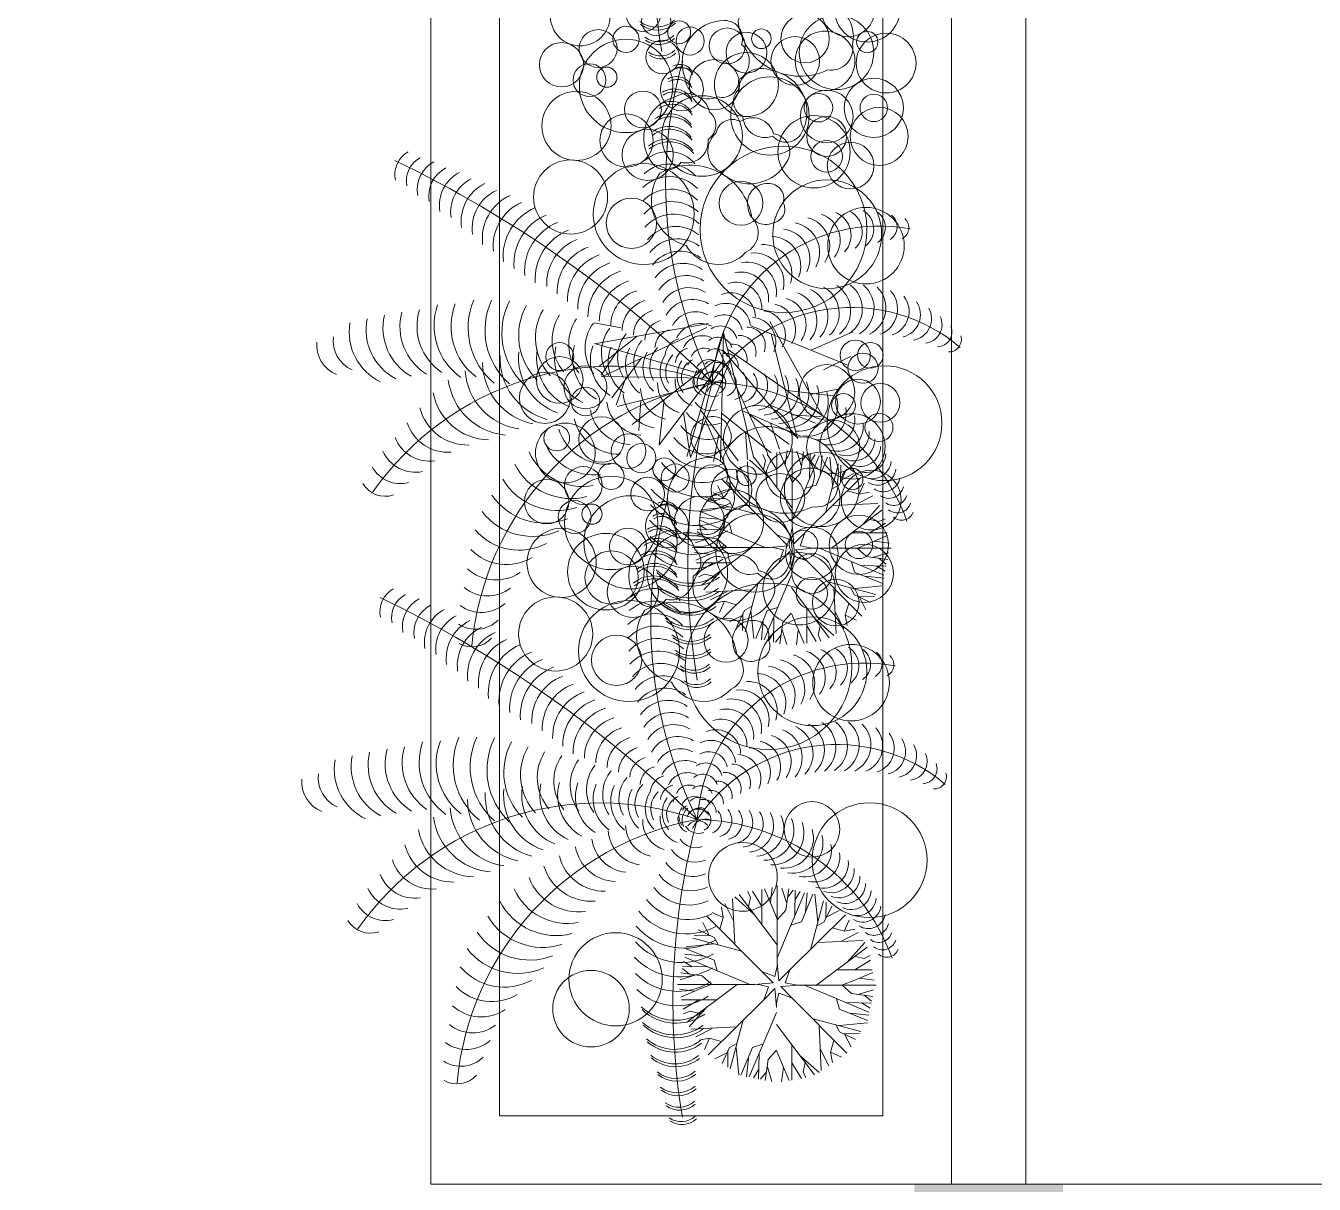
# Model space of a CAD drawing. Header units: millimetres. Extents: x 19901 to 42199, y 14545 to 21214.
# Drawn here: x 27346.5 to 27433.1, y 16967.6 to 17045.5 of the extents above; entities that cross this region are included whole.
import ezdxf

# ---------------------------------------------------------------- set-up
doc = ezdxf.new("R2010")
doc.units = ezdxf.units.MM
for name, color, linetype, lineweight in [('A-FURN', 9, 'Continuous', 13), ('VEGETAZIONE', 94, 'Continuous', 5), ('vetro', 140, 'Continuous', 15), ('Wall', 7, 'Continuous', 20)]:
    doc.layers.add(name, color=color, linetype=linetype, lineweight=lineweight)

msp = doc.modelspace()

# ---------------------------------------------------------------- hatches: boundary and pattern name
at = {"layer": 'Wall', "true_color": 0x636466}
h = msp.add_hatch(color=251, dxfattribs=at)
h.dxf.hatch_style = 1
h.paths.add_polyline_path([(27408.731, 17475.331), (27406.231, 17475.331), (27406.231, 17390.331), (27408.731, 17390.331)])
h.paths.add_polyline_path([(27416.231, 17475.331), (27413.731, 17475.331), (27413.731, 17390.331), (27416.231, 17390.331)])
h.paths.add_polyline_path([(27416.231, 17489.666), (27406.231, 17485.479), (27406.231, 17475.331), (27416.231, 17475.331)])
h.paths.add_polyline_path([(27416.231, 17310.331), (27406.231, 17310.331), (27406.231, 17305.331), (27408.731, 17305.331), (27416.231, 17305.331)])
h.paths.add_polyline_path([(27416.231, 16967.564), (27411.231, 16967.564), (27411.231, 16962.564), (27416.231, 16962.564)])
h.paths.add_polyline_path([(27411.231, 16967.564), (27406.231, 16967.564), (27406.231, 16962.564), (27411.231, 16962.564)])
h.paths.add_polyline_path([(28131.231, 17622.564), (28101.231, 17622.564), (28101.231, 17499.326), (28111.231, 17499.326), (28111.231, 17584.326), (28121.231, 17584.326), (28121.231, 17499.326), (28131.231, 17499.326)])
h.paths.add_polyline_path([(27346.481, 17395.331), (27346.481, 17390.331), (27406.231, 17390.331), (27406.231, 17485.479), (27403.163, 17484.194), (27402.481, 17395.331)])

# ---------------------------------------------------------------- linework, layer by layer
at = {"layer": 'A-FURN'}
for p, q in [((27373.731, 16967.564), (27373.731, 17305.331)), ((27408.731, 16967.564), (27408.731, 17305.331)), ((27378.334, 16972.17), (27378.334, 17300.728)), ((27404.128, 16972.17), (27404.128, 17300.728)), ((27404.128, 16972.17), (27378.334, 16972.17)), ((27408.731, 16967.564), (27373.731, 16967.564)), ((27781.231, 16967.564), (27411.231, 16967.564))]:
    msp.add_line(p, q, dxfattribs=at)
at = {"layer": 'VEGETAZIONE'}
for p, q in [((27386.521, 17025.174), (27384.714, 17025.524)), ((27392.397, 17025.479), (27384.724, 17024.093)), ((27395.254, 17025.324), (27401.814, 17022.657)), ((27396.531, 17025.607), (27400.056, 17019.267)), ((27387.598, 17024.612), (27385.002, 17022.559)), ((27392.274, 17025.2), (27385.221, 17021.875)), ((27393.395, 17024.872), (27390.946, 17016.518)), ((27393.395, 17024.872), (27393.192, 17016.169)), ((27393.395, 17024.872), (27395.451, 17016.413)), ((27396.615, 17024.771), (27398.379, 17017.734)), ((27399.305, 17023.677), (27402.1, 17024.908)), ((27391.697, 17022.134), (27384.721, 17024.124)), ((27386.299, 17023.674), (27385.174, 17022.006)), ((27393.066, 17023.751), (27396.391, 17016.698)), ((27393.368, 17023.705), (27398.405, 17017.752)), ((27393.671, 17023.737), (27400.077, 17019.292)), ((27387.863, 17023.12), (27385.886, 17020.466)), ((27392.857, 17023.036), (27387.267, 17018.688)), ((27393.35, 17022.959), (27389.076, 17017.313)), ((27393.847, 17023.013), (27391.18, 17016.453)), ((27400.139, 17022.361), (27401.947, 17023.244)), ((27392.464, 17021.788), (27385.21, 17021.905)), ((27386.85, 17021.879), (27386.196, 17019.976)), ((27393.294, 17021.652), (27386.257, 17019.888)), ((27397.677, 17020.957), (27400.964, 17020.572)), ((27399.259, 17020.701), (27401.234, 17021.086)), ((27387.848, 17020.287), (27387.709, 17018.28)), ((27389.405, 17020.351), (27389.073, 17017.314)), ((27390.711, 17019.472), (27391.177, 17016.453)), ((27391.868, 17019.661), (27394.398, 17016.224)), ((27393.268, 17019.443), (27396.602, 17016.779)), ((27394.678, 17019.595), (27398.588, 17017.884)), ((27395.146, 17019.34), (27397.801, 17017.363)), ((27396.518, 17019.982), (27399.594, 17018.759)), ((27397.98, 17019.325), (27399.987, 17019.186)), ((27392.2, 17018.961), (27393.431, 17016.166)), ((27396.57, 17018.767), (27397.17, 17017.027)), ((27393.092, 17017.998), (27392.742, 17016.191)), ((27394.882, 17018.154), (27395.011, 17016.318)), ((27396.219, 17016.244), (27396.04, 17016.658)), ((27396.985, 17015.637), (27396.35, 17016.687)), ((27396.985, 17014.425), (27396.985, 17016.797)), ((27397.686, 17015.62), (27397.164, 17016.832)), ((27397.555, 17015.94), (27397.686, 17016.926)), ((27398.021, 17011.924), (27398.021, 17017.065)), ((27398.03, 17012.242), (27399.849, 17016.577)), ((27398.637, 17015.908), (27398.334, 17016.886)), ((27398.59, 17015.403), (27398.794, 17016.837)), ((27398.701, 17016.251), (27399.097, 17016.74)), ((27399.196, 17015.061), (27399.226, 17016.74)), ((27399.208, 17016.071), (27399.564, 17016.658)), ((27399.914, 17015.322), (27400.042, 17016.577)), ((27395.062, 17014.739), (27394.492, 17015.841)), ((27395.16, 17013.13), (27395.013, 17016.162)), ((27396.447, 17015.142), (27395.16, 17016.29)), ((27398.012, 17013.066), (27395.47, 17016.448)), ((27396.089, 17015.649), (27396.219, 17016.244)), ((27399.64, 17014.605), (27400.409, 17016.479)), ((27400.281, 17012.829), (27401.138, 17016.039)), ((27400.741, 17014.605), (27400.549, 17016.479)), ((27401.284, 17014.833), (27401.301, 17015.941)), ((27396.985, 17011.265), (27393.286, 17014.996)), ((27393.645, 17015.253), (27393.645, 17015.253)), ((27394.394, 17014.914), (27393.645, 17015.253)), ((27394.166, 17014.133), (27394.394, 17014.914)), ((27394.394, 17014.914), (27394.264, 17015.62)), ((27398.012, 17014.804), (27397.686, 17015.62)), ((27398.03, 17014.784), (27398.59, 17015.403)), ((27398.876, 17011.395), (27402.607, 17015.094)), ((27401.173, 17014.605), (27401.68, 17015.68)), ((27401.365, 17014.963), (27402.176, 17015.371)), ((27393.775, 17013.562), (27392.7, 17014.069)), ((27393.417, 17013.754), (27393.009, 17014.565)), ((27398.94, 17014.393), (27399.64, 17014.605)), ((27400.695, 17014.344), (27401.173, 17014.605)), ((27401.744, 17014.214), (27402.525, 17013.986)), ((27402.525, 17013.986), (27402.864, 17014.735)), ((27402.525, 17013.986), (27403.231, 17014.116)), ((27402.864, 17014.735), (27402.864, 17014.735)), ((27393.775, 17013.13), (27391.901, 17012.938)), ((27395.551, 17012.67), (27392.341, 17013.527)), ((27393.547, 17013.673), (27392.439, 17013.69)), ((27394.036, 17013.084), (27393.775, 17013.562)), ((27400.741, 17013.22), (27403.773, 17013.366)), ((27402.35, 17013.318), (27403.452, 17013.888)), ((27402.753, 17011.932), (27403.901, 17013.22)), ((27393.058, 17012.303), (27391.803, 17012.431)), ((27396.138, 17010.419), (27391.803, 17012.238)), ((27393.775, 17012.029), (27391.901, 17012.798)), ((27400.677, 17010.368), (27404.059, 17012.91)), ((27403.26, 17012.291), (27403.855, 17012.161)), ((27403.855, 17012.161), (27404.269, 17012.34)), ((27393.319, 17011.585), (27391.64, 17011.615)), ((27392.129, 17011.09), (27391.64, 17011.486)), ((27392.309, 17011.597), (27391.722, 17011.953)), ((27393.987, 17011.329), (27393.775, 17012.029)), ((27397.865, 17010.944), (27398.011, 17011.629)), ((27398.022, 17011.888), (27398.124, 17010.645)), ((27398.124, 17010.645), (27398.876, 17011.395)), ((27398.876, 17011.395), (27398.555, 17010.515)), ((27402.036, 17011.395), (27404.408, 17011.395)), ((27403.248, 17011.395), (27404.298, 17012.03)), ((27392.471, 17011.026), (27391.494, 17010.723)), ((27392.977, 17010.979), (27391.543, 17011.183)), ((27393.596, 17010.419), (27392.977, 17010.979)), ((27396.491, 17010.411), (27397.735, 17010.513)), ((27397.735, 17010.513), (27396.985, 17011.265)), ((27396.985, 17011.265), (27397.865, 17010.944)), ((27398.555, 17010.515), (27399.24, 17010.369)), ((27402.415, 17010.368), (27403.231, 17010.694)), ((27403.231, 17010.694), (27404.443, 17011.216)), ((27403.551, 17010.824), (27404.537, 17010.694)), ((27396.455, 17010.41), (27391.315, 17010.41)), ((27392.439, 17009.945), (27391.454, 17010.075)), ((27392.76, 17010.075), (27391.547, 17009.553)), ((27395.314, 17010.401), (27391.932, 17007.859)), ((27393.576, 17010.401), (27392.76, 17010.075)), ((27397.436, 17010.254), (27396.751, 17010.4)), ((27397.115, 17009.374), (27397.436, 17010.254)), ((27397.867, 17010.124), (27397.115, 17009.374)), ((27397.969, 17008.88), (27397.867, 17010.124)), ((27398.126, 17009.825), (27397.98, 17009.14)), ((27399.006, 17009.504), (27398.126, 17009.825)), ((27399.499, 17010.358), (27398.256, 17010.256)), ((27398.256, 17010.256), (27399.006, 17009.504)), ((27399.332, 17010.359), (27404.676, 17010.359)), ((27399.853, 17010.349), (27404.188, 17008.531)), ((27402.395, 17010.349), (27403.014, 17009.79)), ((27403.014, 17009.79), (27404.448, 17009.586)), ((27403.519, 17009.743), (27404.497, 17010.046)), ((27403.862, 17009.679), (27404.35, 17009.283)), ((27393.955, 17009.374), (27391.582, 17009.374)), ((27392.743, 17009.374), (27391.693, 17008.739)), ((27393.238, 17008.836), (27392.09, 17007.549)), ((27397.115, 17009.374), (27393.384, 17005.675)), ((27399.006, 17009.504), (27402.705, 17005.773)), ((27402.004, 17009.44), (27402.216, 17008.74)), ((27402.672, 17009.183), (27404.35, 17009.154)), ((27403.682, 17009.172), (27404.269, 17008.816)), ((27392.136, 17008.608), (27391.722, 17008.429)), ((27392.731, 17008.478), (27392.136, 17008.608)), ((27395.71, 17007.94), (27394.853, 17004.73)), ((27397.96, 17008.527), (27396.141, 17004.192)), ((27400.44, 17008.099), (27403.65, 17007.242)), ((27402.216, 17008.74), (27404.09, 17007.971)), ((27402.933, 17008.466), (27404.188, 17008.338)), ((27395.25, 17007.549), (27392.218, 17007.402)), ((27393.64, 17007.451), (27392.539, 17006.881)), ((27397.979, 17007.703), (27400.521, 17004.321)), ((27400.831, 17007.639), (27400.977, 17004.607)), ((27401.955, 17007.685), (27402.216, 17007.207)), ((27402.216, 17007.639), (27404.09, 17007.831)), ((27402.216, 17007.207), (27403.291, 17006.7)), ((27402.444, 17007.096), (27403.552, 17007.079)), ((27393.466, 17006.783), (27392.76, 17006.653)), ((27393.466, 17006.783), (27393.127, 17006.034)), ((27394.247, 17006.555), (27393.466, 17006.783)), ((27395.296, 17006.425), (27394.818, 17006.164)), ((27397.051, 17006.376), (27396.351, 17006.164)), ((27399.006, 17006.344), (27399.006, 17003.971)), ((27401.825, 17006.636), (27401.597, 17005.855)), ((27402.574, 17007.015), (27402.982, 17006.204)), ((27393.127, 17006.034), (27393.127, 17006.034)), ((27394.626, 17005.806), (27393.815, 17005.398)), ((27394.818, 17006.164), (27394.311, 17005.089)), ((27394.707, 17005.936), (27394.69, 17004.828)), ((27395.25, 17006.164), (27395.442, 17004.29)), ((27396.351, 17006.164), (27395.582, 17004.29)), ((27396.077, 17005.447), (27395.949, 17004.192)), ((27396.794, 17005.708), (27396.765, 17004.029)), ((27397.401, 17005.366), (27397.197, 17003.932)), ((27397.96, 17005.985), (27397.401, 17005.366)), ((27397.979, 17005.965), (27398.305, 17005.149)), ((27399.543, 17005.627), (27400.831, 17004.479)), ((27400.929, 17006.029), (27401.499, 17004.928)), ((27401.597, 17005.855), (27401.727, 17005.149)), ((27401.597, 17005.855), (27402.346, 17005.516)), ((27402.346, 17005.516), (27402.346, 17005.516)), ((27396.783, 17004.698), (27396.427, 17004.111)), ((27397.29, 17004.518), (27396.894, 17004.029)), ((27397.354, 17004.86), (27397.657, 17003.883)), ((27398.305, 17005.149), (27398.826, 17003.936)), ((27398.435, 17004.828), (27398.305, 17003.843)), ((27399.006, 17005.132), (27399.641, 17004.082)), ((27399.902, 17005.12), (27399.772, 17004.525)), ((27399.772, 17004.525), (27399.951, 17004.111)), ((27395.218, 16986.845), (27395.039, 16987.259)), ((27395.984, 16986.239), (27395.349, 16987.288)), ((27395.984, 16985.026), (27395.984, 16987.399)), ((27396.685, 16986.222), (27396.163, 16987.434)), ((27396.555, 16986.542), (27396.685, 16987.527)), ((27397.02, 16982.526), (27397.02, 16987.667)), ((27397.029, 16982.844), (27398.848, 16987.178)), ((27397.636, 16986.51), (27397.333, 16987.488)), ((27397.589, 16986.005), (27397.793, 16987.439)), ((27397.7, 16986.852), (27398.096, 16987.341)), ((27398.195, 16985.663), (27398.225, 16987.341)), ((27398.207, 16986.673), (27398.563, 16987.26)), ((27398.913, 16985.924), (27399.041, 16987.178)), ((27394.061, 16985.341), (27393.491, 16986.443)), ((27394.159, 16983.732), (27394.013, 16986.764)), ((27395.446, 16985.744), (27394.159, 16986.892)), ((27397.011, 16983.668), (27394.469, 16987.049)), ((27395.088, 16986.251), (27395.218, 16986.845)), ((27398.639, 16985.207), (27399.408, 16987.081)), ((27399.28, 16983.43), (27400.137, 16986.641)), ((27399.74, 16985.207), (27399.548, 16987.081)), ((27400.172, 16985.207), (27400.679, 16986.282)), ((27400.283, 16985.435), (27400.3, 16986.543)), ((27395.984, 16981.867), (27392.285, 16985.598)), ((27392.644, 16985.854), (27392.644, 16985.854)), ((27393.393, 16985.516), (27392.644, 16985.854)), ((27393.165, 16984.735), (27393.393, 16985.516)), ((27393.393, 16985.516), (27393.263, 16986.222)), ((27397.011, 16985.405), (27396.685, 16986.222)), ((27397.029, 16985.386), (27397.589, 16986.005)), ((27397.875, 16981.996), (27401.606, 16985.695)), ((27400.364, 16985.565), (27401.175, 16985.972)), ((27392.774, 16984.164), (27391.699, 16984.671)), ((27392.416, 16984.356), (27392.008, 16985.166)), ((27397.939, 16984.995), (27398.639, 16985.207)), ((27399.694, 16984.946), (27400.172, 16985.207)), ((27400.743, 16984.816), (27401.524, 16984.587)), ((27401.524, 16984.587), (27401.863, 16985.337)), ((27401.524, 16984.587), (27402.23, 16984.718)), ((27401.863, 16985.337), (27401.863, 16985.337)), ((27392.774, 16983.732), (27390.9, 16983.54)), ((27394.55, 16983.272), (27391.34, 16984.129)), ((27392.546, 16984.274), (27391.438, 16984.292)), ((27393.035, 16983.686), (27392.774, 16984.164)), ((27399.74, 16983.822), (27402.772, 16983.968)), ((27401.35, 16983.919), (27402.451, 16984.49)), ((27401.752, 16982.534), (27402.9, 16983.822)), ((27392.057, 16982.904), (27390.802, 16983.033)), ((27395.137, 16981.021), (27390.802, 16982.84)), ((27392.774, 16982.63), (27390.9, 16983.4)), ((27399.676, 16980.97), (27403.058, 16983.512)), ((27402.259, 16982.893), (27402.854, 16982.762)), ((27402.854, 16982.762), (27403.268, 16982.942)), ((27392.318, 16982.187), (27390.639, 16982.216)), ((27391.128, 16981.692), (27390.639, 16982.088)), ((27391.308, 16982.199), (27390.721, 16982.554)), ((27392.986, 16981.931), (27392.774, 16982.63)), ((27396.864, 16981.546), (27397.01, 16982.231)), ((27397.021, 16982.49), (27397.123, 16981.247)), ((27397.123, 16981.247), (27397.875, 16981.996)), ((27397.875, 16981.996), (27397.554, 16981.117)), ((27401.035, 16981.996), (27403.408, 16981.996)), ((27402.247, 16981.996), (27403.297, 16982.632)), ((27391.47, 16981.628), (27390.493, 16981.324)), ((27391.976, 16981.581), (27390.542, 16981.785)), ((27392.595, 16981.021), (27391.976, 16981.581)), ((27395.49, 16981.013), (27396.734, 16981.114)), ((27396.734, 16981.114), (27395.984, 16981.867)), ((27395.984, 16981.867), (27396.864, 16981.546)), ((27397.554, 16981.117), (27398.239, 16980.971)), ((27401.414, 16980.97), (27402.23, 16981.296)), ((27402.23, 16981.296), (27403.442, 16981.817)), ((27402.55, 16981.426), (27403.536, 16981.296)), ((27395.455, 16981.012), (27390.314, 16981.012)), ((27391.438, 16980.546), (27390.453, 16980.677)), ((27391.759, 16980.677), (27390.546, 16980.155)), ((27394.313, 16981.003), (27390.931, 16978.46)), ((27392.575, 16981.003), (27391.759, 16980.677)), ((27396.435, 16980.856), (27395.75, 16981.002)), ((27396.114, 16979.976), (27396.435, 16980.856)), ((27396.866, 16980.725), (27396.114, 16979.976)), ((27396.968, 16979.482), (27396.866, 16980.725)), ((27397.125, 16980.427), (27396.979, 16979.742)), ((27398.005, 16980.106), (27397.125, 16980.427)), ((27398.498, 16980.959), (27397.255, 16980.858)), ((27397.255, 16980.858), (27398.005, 16980.106)), ((27398.331, 16980.961), (27403.675, 16980.961)), ((27398.852, 16980.951), (27403.187, 16979.132)), ((27401.394, 16980.951), (27402.013, 16980.392)), ((27402.013, 16980.392), (27403.447, 16980.187)), ((27402.518, 16980.345), (27403.496, 16980.648)), ((27402.861, 16980.281), (27403.35, 16979.884)), ((27392.954, 16979.976), (27390.581, 16979.976)), ((27391.742, 16979.976), (27390.692, 16979.34)), ((27392.237, 16979.438), (27391.089, 16978.151)), ((27396.114, 16979.976), (27392.383, 16976.277)), ((27398.005, 16980.106), (27401.704, 16976.375)), ((27401.003, 16980.042), (27401.215, 16979.342)), ((27401.215, 16979.342), (27403.089, 16978.573)), ((27401.671, 16979.785), (27403.35, 16979.756)), ((27402.681, 16979.774), (27403.268, 16979.418)), ((27391.135, 16979.21), (27390.721, 16979.031)), ((27391.73, 16979.08), (27391.135, 16979.21)), ((27394.709, 16978.542), (27393.852, 16975.332)), ((27396.96, 16979.129), (27395.141, 16974.794)), ((27399.439, 16978.701), (27402.649, 16977.844)), ((27401.932, 16979.068), (27403.187, 16978.94)), ((27394.249, 16978.151), (27391.217, 16978.004)), ((27392.639, 16978.053), (27391.538, 16977.483)), ((27396.978, 16978.304), (27399.52, 16974.923)), ((27399.83, 16978.24), (27399.976, 16975.209)), ((27400.954, 16978.287), (27401.215, 16977.809)), ((27401.215, 16978.24), (27403.089, 16978.433)), ((27401.215, 16977.809), (27402.29, 16977.302)), ((27401.443, 16977.698), (27402.551, 16977.681)), ((27401.573, 16977.616), (27401.981, 16976.806)), ((27392.465, 16977.385), (27391.759, 16977.255)), ((27392.465, 16977.385), (27392.126, 16976.635)), ((27393.246, 16977.157), (27392.465, 16977.385)), ((27393.817, 16976.766), (27393.31, 16975.69)), ((27394.295, 16977.027), (27393.817, 16976.766)), ((27394.249, 16976.766), (27394.441, 16974.892)), ((27395.35, 16976.766), (27394.581, 16974.892)), ((27396.05, 16976.978), (27395.35, 16976.766)), ((27398.005, 16976.946), (27398.005, 16974.573)), ((27400.824, 16977.238), (27400.596, 16976.456)), ((27392.126, 16976.635), (27392.126, 16976.635)), ((27393.625, 16976.407), (27392.814, 16976)), ((27393.706, 16976.538), (27393.689, 16975.43)), ((27395.076, 16976.049), (27394.948, 16974.794)), ((27395.794, 16976.31), (27395.764, 16974.631)), ((27396.4, 16975.967), (27396.196, 16974.533)), ((27396.96, 16976.587), (27396.4, 16975.967)), ((27396.978, 16976.567), (27397.304, 16975.751)), ((27398.543, 16976.229), (27399.83, 16975.08)), ((27399.928, 16976.631), (27400.498, 16975.529)), ((27400.596, 16976.456), (27400.726, 16975.751)), ((27400.596, 16976.456), (27401.345, 16976.118)), ((27401.345, 16976.118), (27401.345, 16976.118)), ((27395.782, 16975.299), (27395.426, 16974.713)), ((27396.289, 16975.12), (27395.893, 16974.631)), ((27396.353, 16975.462), (27396.656, 16974.485)), ((27397.304, 16975.751), (27397.826, 16974.538)), ((27397.434, 16975.43), (27397.304, 16974.445)), ((27398.005, 16975.733), (27398.64, 16974.684)), ((27398.901, 16975.722), (27398.771, 16975.127)), ((27398.771, 16975.127), (27398.95, 16974.713))]:
    msp.add_line(p, q, dxfattribs=at)
for points in [[(27394.38, 17045.839, -0.520567), (27399.362, 17047.22, -0.520567), (27402.075, 17044.227, -0.520567), (27400.409, 17042.543, -0.520567)], [(27390.797, 17042.041, 0.520567), (27393.001, 17040.726, 0.520567), (27394.417, 17041.865, 0.520567), (27394.614, 17044.247, 0.520567), (27393.48, 17045.856, 0.520567)], [(27396.627, 17042.491, 0.520567), (27394.407, 17041.203, 0.520567), (27394.715, 17039.412, 0.520567), (27396.702, 17038.082, 0.520567), (27398.659, 17038.292, 0.520567)], [(27390.113, 17040.709, -0.520567), (27392.467, 17039.685, -0.520567), (27392.367, 17037.871, -0.520567), (27390.547, 17036.32, -0.520567), (27388.578, 17036.304, -0.520567)], [(27393.148, 17035.71, -0.520567), (27392.899, 17038.264, -0.520567), (27394.534, 17039.059, -0.520567), (27396.773, 17038.221, -0.520567), (27397.744, 17036.508, -0.520567)], [(27389.118, 17035.583, 0.520567), (27390.902, 17030.73, 0.520567), (27394.916, 17030.272, 0.520567), (27395.311, 17032.607, 0.520567)], [(27395.066, 17033.218, -0.520567), (27396.41, 17034.884, -0.520567), (27397.413, 17033.608, -0.520567), (27396.739, 17032.247, -0.520567)], [(27392.068, 17019.052, 0.520567), (27391.499, 17016.988, 0.520567), (27393.121, 17016.918, 0.520567), (27393.832, 17018.259, 0.520567)], [(27393.379, 17016.44, -0.520567), (27398.361, 17017.821, -0.520567), (27401.075, 17014.829, -0.520567), (27399.408, 17013.145, -0.520567)], [(27389.796, 17012.642, 0.520567), (27392, 17011.327, 0.520567), (27393.416, 17012.467, 0.520567), (27393.613, 17014.849, 0.520567), (27392.479, 17016.458, 0.520567)], [(27395.626, 17013.093, 0.520567), (27393.406, 17011.805, 0.520567), (27393.714, 17010.014, 0.520567), (27395.701, 17008.684, 0.520567), (27397.659, 17008.894, 0.520567)], [(27389.112, 17011.31, -0.520567), (27391.466, 17010.287, -0.520567), (27391.366, 17008.472, -0.520567), (27389.547, 17006.922, -0.520567), (27387.578, 17006.905, -0.520567)], [(27392.147, 17006.312, -0.520567), (27391.898, 17008.866, -0.520567), (27393.533, 17009.66, -0.520567), (27395.772, 17008.823, -0.520567), (27396.743, 17007.11, -0.520567)], [(27388.117, 17006.185, 0.520567), (27389.901, 17001.332, 0.520567), (27393.915, 17000.873, 0.520567), (27394.31, 17003.209, 0.520567)], [(27394.065, 17003.82, -0.520567), (27395.41, 17005.486, -0.520567), (27396.412, 17004.209, -0.520567), (27395.738, 17002.849, -0.520567)]]:
    msp.add_lwpolyline(points, format="xyb", close=True, dxfattribs=at)
for centre, radius in [((27403.071, 17046.6), 2.197), ((27383.77, 17046.159), 2.009), ((27401.782, 17046.554), 1.793), ((27388.016, 17046.279), 1.159), ((27388.88, 17045.812), 0.982), ((27398.896, 17044.633), 1.625), ((27401.005, 17043.71), 2.504), ((27384.976, 17043.969), 1.273), ((27386.849, 17044.59), 0.879), ((27390.423, 17045.064), 0.769), ((27391.16, 17044.477), 0.943), ((27393.651, 17044.142), 1.211), ((27395.952, 17044.628), 0.66), ((27382.512, 17042.882), 1.491), ((27386.849, 17041.451), 3.139), ((27389.312, 17043.397), 1.13), ((27394.947, 17043.693), 1.372), ((27398.228, 17043.137), 1.638), ((27400.237, 17043.137), 2.009), ((27404.341, 17042.991), 2.01), ((27403.071, 17044.403), 0.715), ((27394.947, 17041.542), 2.152), ((27384.39, 17041.846), 1.106), ((27385.556, 17042.041), 0.68), ((27390.608, 17041.224), 1.445), ((27392.795, 17041.542), 1.691), ((27396.53, 17039.433), 2.636), ((27403.51, 17039.977), 1.992), ((27383.515, 17038.765), 2.327), ((27387.985, 17039.865), 1.239), ((27400.344, 17039.4), 1.77), ((27399.787, 17039.989), 0.96), ((27403.51, 17039.977), 0.924), ((27391.968, 17038.085), 2.711), ((27403.876, 17038.058), 1.953), ((27386.879, 17037.779), 1.792), ((27399.491, 17037.022), 2.433), ((27400.344, 17038.058), 1.342), ((27388.303, 17036.815), 1.72), ((27397.439, 17031.808), 5.603), ((27400.344, 17036.716), 1.061), ((27401.954, 17036.091), 1.569), ((27383.121, 17033.981), 2.491), ((27388.044, 17032.834), 3.394), ((27394.582, 17033.565), 1.477), ((27400.38, 17031.475), 3.661), ((27387.214, 17032.218), 1.692), ((27402.985, 17030.706), 2.574), ((27382.391, 17023.242), 0.942), ((27402.263, 17023.336), 1.016), ((27403.279, 17023.336), 0.862), ((27382.391, 17021.673), 1.569), ((27400.362, 17020.836), 1.867), ((27402.786, 17022.466), 1.015), ((27381.388, 17020.466), 1.711), ((27384.122, 17021.184), 1.447), ((27404.232, 17018.763), 3.864), ((27384.122, 17020.227), 0.958), ((27402.447, 17020.215), 1.507), ((27403.952, 17020.132), 1.305), ((27401.472, 17019.949), 0.804), ((27385.205, 17017.671), 1.532), ((27395.712, 17017.638), 2.313), ((27402.07, 17017.202), 2.197), ((27403.86, 17018.476), 0.942), ((27382.769, 17016.761), 2.009), ((27382.191, 17017.766), 0.864), ((27400.781, 17017.156), 1.793), ((27387.015, 17016.881), 1.159), ((27387.879, 17016.414), 0.982), ((27397.896, 17015.234), 1.625), ((27400.004, 17014.311), 2.504), ((27383.975, 17014.571), 1.273), ((27385.848, 17015.191), 0.879), ((27389.422, 17015.666), 0.769), ((27390.159, 17015.078), 0.943), ((27392.65, 17014.744), 1.211), ((27394.951, 17015.23), 0.66), ((27399.236, 17013.738), 2.009), ((27402.07, 17015.005), 0.715), ((27381.511, 17013.484), 1.491), ((27385.848, 17012.053), 3.139), ((27388.311, 17013.998), 1.13), ((27393.946, 17014.295), 1.372), ((27397.227, 17013.738), 1.638), ((27403.34, 17013.593), 2.01), ((27393.946, 17012.143), 2.152), ((27383.389, 17012.448), 1.106), ((27384.555, 17012.642), 0.68), ((27387.151, 17010.75), 3.136), ((27389.607, 17011.826), 1.445), ((27391.794, 17012.143), 1.691), ((27395.529, 17010.035), 2.636), ((27402.51, 17010.578), 1.992), ((27382.515, 17009.367), 2.327), ((27386.984, 17010.467), 1.239), ((27390.967, 17008.687), 2.711), ((27399.343, 17010.002), 1.77), ((27398.786, 17010.59), 0.96), ((27402.51, 17010.578), 0.924), ((27385.494, 17008.775), 2.577), ((27402.875, 17008.66), 1.953), ((27385.878, 17008.381), 1.792), ((27398.49, 17007.623), 2.433), ((27399.343, 17008.66), 1.342), ((27387.302, 17007.417), 1.72), ((27396.438, 17002.409), 5.603), ((27399.343, 17007.317), 1.061), ((27400.953, 17006.693), 1.569), ((27382.12, 17004.582), 2.491), ((27387.043, 17003.436), 3.394), ((27393.581, 17004.167), 1.477), ((27399.379, 17002.077), 3.661), ((27386.213, 17002.82), 1.692), ((27401.984, 17001.307), 2.574), ((27399.361, 16991.438), 1.867), ((27403.231, 16989.365), 3.864), ((27394.711, 16988.239), 2.313), ((27386.15, 16981.351), 3.136), ((27384.493, 16979.377), 2.577)]:
    msp.add_circle(centre, radius, dxfattribs=at)
for centre, radius, start, end in [((27435.754, 17051.484), 47.137, 164.85457, 189.41385), ((27388.896, 17047.261), 1.853, 232.53032, 311.26968), ((27388.949, 17047.068), 1.853, 232.53032, 311.26968), ((27389.019, 17045.98), 1.545, 233.72079, 312.46016), ((27389.072, 17045.787), 1.545, 233.72079, 312.46016), ((27389.171, 17044.872), 1.404, 234.91127, 313.65063), ((27389.224, 17044.679), 1.404, 234.91127, 313.65063), ((27419.677, 17034.876), 30.162, 164.15666, 206.32186), ((27390.46, 17041.97), 0.938, 29.09367, 119.79065), ((27390.513, 17041.777), 0.938, 29.09367, 119.79065), ((27390.248, 17040.957), 1.125, 30.70906, 121.40603), ((27390.301, 17040.764), 1.125, 30.70906, 121.40603), ((27390.061, 17039.845), 1.406, 32.32444, 123.02142), ((27390.115, 17039.652), 1.406, 32.32444, 123.02142), ((27389.921, 17038.821), 1.594, 33.93983, 124.6368), ((27389.974, 17038.628), 1.594, 33.93983, 124.6368), ((27389.816, 17037.84), 1.735, 35.55521, 126.25219), ((27389.869, 17037.647), 1.735, 35.55521, 126.25219), ((27389.742, 17036.857), 1.875, 37.17059, 127.86757), ((27389.795, 17036.664), 1.875, 37.17059, 127.86757), ((27389.703, 17035.778), 2.11, 38.78598, 129.48296), ((27389.756, 17035.585), 2.11, 38.78598, 129.48296), ((27373.073, 17035.48), 1.776, 119.61515, 191.9704), ((27373.856, 17035.072), 1.776, 118.99446, 191.34971), ((27389.7, 17034.698), 2.344, 40.40136, 131.09834), ((27335.796, 16963.051), 81.535, 45.79693, 64.18022), ((27374.94, 17034.476), 2.131, 118.37377, 190.72902), ((27375.712, 17034.048), 2.131, 117.75308, 190.10833), ((27376.781, 17033.426), 2.486, 117.13239, 189.48764), ((27389.723, 17033.76), 2.438, 42.01675, 132.71373), ((27377.541, 17032.977), 2.486, 116.5117, 188.86695), ((27378.595, 17032.329), 2.841, 115.89101, 188.24626), ((27389.781, 17032.776), 2.578, 43.63213, 134.32911), ((27379.343, 17031.861), 2.841, 115.27032, 187.62557), ((27380.38, 17031.187), 3.196, 114.64963, 187.00488), ((27389.852, 17031.934), 2.578, 45.24752, 135.9445), ((27381.115, 17030.7), 3.196, 114.02894, 186.38419), ((27382.135, 17030), 3.551, 113.40825, 185.7635), ((27389.947, 17031.094), 2.578, 46.8629, 137.55988), ((27401.191, 17031.653), 1.545, 314.00356, 63.26437), ((27402.046, 17031.826), 1.462, 309.96189, 59.22271), ((27382.858, 17029.494), 3.551, 112.78756, 185.14281), ((27383.575, 17028.98), 3.551, 112.16687, 184.52212), ((27390.065, 17030.258), 2.578, 48.47829, 139.17527), ((27397.864, 17030.263), 2.005, 330.17023, 79.43104), ((27398.585, 17030.679), 1.963, 326.12856, 75.38937), ((27399.414, 17031.069), 1.838, 322.08689, 71.34771), ((27400.311, 17031.403), 1.67, 318.04523, 67.30604), ((27403.038, 17031.94), 1.253, 305.92023, 55.18104), ((27404.077, 17031.97), 1.002, 301.87856, 51.13937), ((27405.031, 17031.914), 0.835, 297.83689, 47.09771), ((27384.286, 17028.459), 3.551, 111.54618, 183.90143), ((27390.177, 17029.562), 2.438, 50.09367, 140.79065), ((27403.867, 17020.782), 11.247, 79.33398, 176.33343), ((27396.591, 17029.324), 2.005, 338.25356, 87.51437), ((27397.211, 17029.816), 2.005, 334.21189, 83.47271), ((27384.711, 17028.147), 3.196, 110.92549, 183.28074), ((27385.413, 17027.613), 3.196, 110.3048, 182.66006), ((27390.316, 17028.824), 2.344, 51.70906, 142.40603), ((27396.007, 17028.79), 2.005, 342.29523, 91.55604), ((27386.11, 17027.072), 3.196, 109.68411, 182.03937), ((27390.486, 17028.044), 2.297, 53.32444, 144.02142), ((27394.959, 17027.606), 2.005, 350.37856, 99.63937), ((27395.462, 17028.216), 2.005, 346.33689, 95.59771), ((27386.8, 17026.523), 3.196, 109.06342, 181.41868), ((27387.485, 17025.967), 3.196, 108.44273, 180.79799), ((27390.676, 17027.268), 2.25, 54.93983, 145.6368), ((27394.602, 17027.093), 1.838, 354.42023, 103.68104), ((27387.895, 17025.636), 2.841, 107.82204, 180.1773), ((27390.872, 17026.543), 2.156, 56.55521, 147.25219), ((27391.086, 17025.822), 2.063, 58.17059, 148.86757), ((27394.227, 17026.493), 1.754, 358.46189, 107.72271), ((27399.182, 17026.158), 2.005, 312.52813, 61.78895), ((27399.954, 17026.332), 2.005, 308.48647, 57.74728), ((27400.736, 17026.451), 2.005, 304.4448, 53.70561), ((27401.525, 17026.514), 2.005, 300.40313, 49.66395), ((27402.358, 17026.518), 1.963, 296.36147, 45.62228), ((27381.034, 17025.176), 4.807, 157.16765, 230.68286), ((27382.174, 17025.027), 4.807, 155.25098, 228.76619), ((27383.307, 17024.84), 4.807, 153.33432, 226.84952), ((27388.304, 17025.303), 2.486, 107.20135, 179.55661), ((27388.712, 17024.968), 2.131, 106.58066, 178.93592), ((27391.353, 17025.019), 2.063, 59.78598, 150.48296), ((27393.89, 17025.872), 1.67, 2.50356, 111.76437), ((27397.12, 17025.382), 1.838, 324.65313, 73.91395), ((27397.684, 17025.65), 2.005, 320.61147, 69.87228), ((27398.424, 17025.931), 2.005, 316.5698, 65.83061), ((27403.271, 17026.445), 1.838, 292.3198, 41.58061), ((27404.215, 17026.29), 1.67, 288.27813, 37.53895), ((27375.387, 17025.253), 3.739, 164.83432, 238.34952), ((27376.532, 17025.293), 3.739, 162.91765, 236.43286), ((27378.211, 17025.327), 4.273, 161.00098, 234.51619), ((27379.357, 17025.272), 4.273, 159.08432, 232.59952), ((27383.903, 17024.671), 4.273, 151.41765, 224.93286), ((27384.495, 17024.501), 3.739, 149.50098, 223.01619), ((27389.118, 17024.633), 1.776, 105.95997, 178.31523), ((27391.51, 17024.525), 1.735, 61.40136, 152.09834), ((27402.029, 17015.305), 11.247, 49.56689, 146.56633), ((27393.556, 17025.157), 1.67, 6.54523, 115.80604), ((27395.895, 17024.676), 1.67, 332.73647, 81.99728), ((27396.496, 17025.048), 1.754, 328.6948, 77.95561), ((27405.103, 17026.07), 1.545, 284.23647, 33.49728), ((27405.931, 17025.795), 1.462, 280.1948, 29.45561), ((27371.969, 17024.904), 3.739, 170.58432, 244.09952), ((27373.104, 17025.059), 3.739, 168.66765, 242.18286), ((27374.244, 17025.175), 3.739, 166.75098, 240.26619), ((27385.084, 17024.328), 3.205, 147.58432, 221.09952), ((27386.036, 17024.077), 3.044, 145.66765, 219.18286), ((27386.98, 17023.8), 2.884, 143.75098, 217.26619), ((27389.524, 17024.295), 1.421, 105.33928, 177.69454), ((27391.813, 17023.736), 1.735, 63.01675, 153.71373), ((27393.207, 17024.181), 1.128, 14.62856, 123.88937), ((27393.427, 17024.807), 1.253, 10.58689, 119.84771), ((27394.965, 17023.982), 1.253, 340.8198, 90.08061), ((27395.25, 17024.221), 1.67, 336.77813, 86.03895), ((27406.849, 17025.402), 1.253, 276.15313, 25.41395), ((27407.765, 17024.912), 1.002, 272.11147, 21.37228), ((27369.291, 17024.298), 2.136, 172.50098, 246.01619), ((27387.864, 17023.51), 2.671, 141.83432, 215.34952), ((27388.74, 17023.198), 2.457, 139.91765, 213.43286), ((27390.108, 17023.783), 1.314, 104.71859, 177.07385), ((27390.687, 17023.266), 1.207, 104.0979, 176.45316), ((27391.99, 17023.247), 1.406, 64.63213, 155.32911), ((27393.023, 17023.543), 1.002, 18.67023, 127.93104), ((27394.463, 17023.547), 1.128, 344.86147, 94.12228), ((27408.566, 17024.39), 0.835, 268.0698, 17.33061), ((27368.184, 17024.016), 2.136, 174.41765, 247.93286), ((27383.514, 17023.158), 3.9, 173.99199, 251.38691), ((27384.383, 17023.154), 3.546, 170.62836, 248.02328), ((27385.38, 17023.16), 3.333, 167.26472, 244.65964), ((27386.372, 17023.119), 3.12, 163.90108, 241.296), ((27387.288, 17023.02), 2.836, 160.53745, 237.93237), ((27388.195, 17022.884), 2.553, 157.17381, 234.56873), ((27389.302, 17022.723), 2.482, 153.81017, 231.20509), ((27389.507, 17022.899), 2.136, 138.00098, 211.51619), ((27390.115, 17022.503), 2.127, 150.44654, 227.84146), ((27390.317, 17022.566), 1.869, 136.08432, 209.59952), ((27391.236, 17022.769), 1.065, 103.47721, 175.83247), ((27392.106, 17022.884), 0.938, 66.24752, 156.9445), ((27392.883, 17022.936), 0.835, 22.71189, 131.97271), ((27393.987, 17023.084), 1.002, 348.90313, 98.16395), ((27381.447, 17022.891), 4.255, 180.71926, 258.11419), ((27382.637, 17023.129), 4.255, 177.35563, 254.75055), ((27391.127, 17022.243), 1.986, 147.0829, 224.47782), ((27391.119, 17022.213), 1.602, 134.16765, 207.68286), ((27391.981, 17021.95), 1.702, 143.71926, 221.11419), ((27391.863, 17021.866), 1.282, 132.25098, 205.76619), ((27391.434, 17022.623), 0.426, 102.85652, 175.21178), ((27392.455, 17022.111), 0.938, 67.8629, 158.55988), ((27392.759, 17022.157), 0.835, 26.75356, 136.01437), ((27393.069, 17022.013), 0.835, 356.98647, 106.24728), ((27393.564, 17022.628), 0.835, 352.9448, 102.20561), ((27386.097, 17002.734), 19.877, 70.77372, 144.97897), ((27380.272, 17022.583), 4.255, 184.0829, 261.47782), ((27392.355, 17021.71), 0.945, 140.35563, 217.75055), ((27392.696, 17021.454), 1.068, 130.33432, 203.84952), ((27392.027, 17022.069), 0.355, 102.23584, 174.59109), ((27392.825, 17021.349), 0.938, 69.47829, 160.17527), ((27392.69, 17021.371), 0.835, 30.79523, 140.05604), ((27392.725, 17021.278), 0.938, 39.71119, 130.40817), ((27392.805, 17021.488), 0.756, 292.69632, 46.04311), ((27393.351, 17021.466), 0.915, 289.83918, 43.18597), ((27393.837, 17021.433), 1.134, 286.98204, 40.32882), ((27394.444, 17021.363), 1.229, 284.12489, 37.47168), ((27394.956, 17021.29), 1.418, 281.26775, 34.61454), ((27395.499, 17021.191), 1.573, 278.41061, 31.75739), ((27395.971, 17021.097), 1.8, 275.55346, 28.90025), ((27396.554, 17020.944), 1.905, 272.69632, 26.04311), ((27379.118, 17022.207), 4.255, 187.44654, 264.84146), ((27396.279, 17001.96), 19.877, 100.54081, 174.74607), ((27389.951, 17021.116), 2.127, 180.21363, 257.60855), ((27390.959, 17021.392), 1.986, 176.84999, 254.24491), ((27391.846, 17021.562), 1.702, 173.48636, 250.88128), ((27438.142, 17009.186), 47.137, 164.85457, 189.41385), ((27392.29, 17021.539), 0.945, 170.12272, 247.51764), ((27392.727, 17021.591), 1.03, 211.10175, 289.84111), ((27392.676, 17020.581), 0.835, 34.83689, 144.09771), ((27393.217, 17020.597), 0.938, 71.09367, 161.79065), ((27392.436, 17007.351), 14.152, 19.8929, 89.1654), ((27397.131, 17020.766), 2.011, 269.83918, 23.18597), ((27397.7, 17020.565), 2.117, 266.98204, 20.32882), ((27377.715, 17021.537), 3.9, 190.81017, 268.20509), ((27388.095, 17020.493), 2.553, 186.9409, 264.33582), ((27389.137, 17020.903), 2.482, 183.57727, 260.97219), ((27392.538, 17020.842), 1.236, 212.29222, 291.03159), ((27398.443, 17020.232), 2.011, 264.12489, 17.47168), ((27399.053, 17019.934), 2.042, 261.26775, 14.61454), ((27376.203, 17020.614), 3.319, 194.17381, 271.56873), ((27387.241, 17020.161), 2.836, 190.30454, 267.69946), ((27392.48, 17020.519), 1.887, 213.4827, 292.22206), ((27399.866, 17019.444), 1.8, 258.41061, 11.75739), ((27400.541, 17018.992), 1.694, 255.55346, 8.90025), ((27374.84, 17019.652), 2.836, 197.53745, 274.93237), ((27385.515, 17019.335), 3.333, 197.03181, 274.42673), ((27386.397, 17019.792), 3.12, 193.66818, 271.0631), ((27392.33, 17019.862), 2.19, 214.67317, 293.41254), ((27401.112, 17018.573), 1.694, 252.69632, 6.04311), ((27373.639, 17018.691), 2.482, 200.90108, 278.296), ((27384.652, 17018.835), 3.546, 200.39545, 277.79037), ((27392.223, 17019.359), 2.654, 215.86365, 294.60301), ((27401.671, 17018.101), 1.524, 250.42359, 3.77038), ((27402.163, 17017.649), 1.418, 248.15087, 1.49765), ((27372.681, 17017.875), 2.411, 204.26472, 281.65964), ((27383.896, 17018.407), 3.9, 203.75908, 281.15401), ((27392.084, 17018.7), 2.957, 217.05413, 295.79349), ((27402.594, 17017.22), 1.371, 245.87814, 359.22493), ((27403.007, 17016.772), 1.323, 243.60541, 356.9522), ((27371.661, 17016.825), 2.127, 207.62836, 285.02328), ((27383.15, 17017.947), 4.255, 207.12272, 284.51764), ((27392.005, 17018.312), 3.538, 218.2446, 296.98397), ((27403.401, 17016.308), 1.276, 241.33268, 354.67947), ((27382.234, 17017.149), 4.255, 210.48636, 287.88128), ((27391.93, 17017.974), 4.17, 219.43508, 298.17444), ((27403.774, 17015.827), 1.229, 239.05996, 352.40674), ((27404.151, 17015.29), 1.134, 236.78723, 350.13402), ((27370.663, 17015.619), 1.773, 210.99199, 288.38691), ((27391.771, 17017.106), 4.265, 220.62556, 299.36492), ((27404.524, 17014.701), 0.998, 234.5145, 347.86129), ((27381.367, 17016.299), 4.255, 213.84999, 291.24491), ((27391.605, 17016.047), 4.17, 221.81603, 300.5554), ((27418.676, 17005.477), 30.162, 164.15666, 206.32186), ((27389.459, 17012.572), 0.938, 29.09367, 119.79065), ((27389.512, 17012.379), 0.938, 29.09367, 119.79065), ((27404.847, 17014.135), 0.907, 232.24178, 345.58856), ((27405.1, 17013.652), 0.923, 229.96905, 343.31584), ((27380.552, 17015.399), 4.255, 217.21363, 294.60855), ((27389.247, 17011.559), 1.125, 30.70906, 121.40603), ((27389.3, 17011.366), 1.125, 30.70906, 121.40603), ((27405.381, 17013.047), 0.817, 227.69632, 341.04311), ((27379.667, 17014.121), 3.9, 220.57727, 297.97219), ((27389.061, 17010.447), 1.406, 32.32444, 123.02142), ((27389.114, 17010.254), 1.406, 32.32444, 123.02142), ((27391.473, 17015.079), 4.17, 223.00651, 301.74587), ((27397.579, 17011.721), 0.442, 347.9659, 0), ((27398.463, 17011.924), 0.442, 180, 184.66495), ((27388.92, 17009.423), 1.594, 33.93983, 124.6368), ((27388.973, 17009.23), 1.594, 33.93983, 124.6368), ((27391.346, 17013.939), 4, 224.19698, 302.93635), ((27378.813, 17012.569), 3.319, 223.9409, 301.33582), ((27388.815, 17008.442), 1.735, 35.55521, 126.25219), ((27388.868, 17008.249), 1.735, 35.55521, 126.25219), ((27391.244, 17012.749), 3.784, 225.38746, 304.12682), ((27396.455, 17010.852), 0.442, 270, 274.66495), ((27396.659, 17009.968), 0.442, 77.9659, 90), ((27399.332, 17010.801), 0.442, 257.9659, 270), ((27399.535, 17009.917), 0.442, 90, 94.66495), ((27378.107, 17011.057), 2.836, 227.30454, 304.69946), ((27388.741, 17007.458), 1.875, 37.17059, 127.86757), ((27388.795, 17007.266), 1.875, 37.17059, 127.86757), ((27391.161, 17011.321), 3.33, 226.57794, 305.3173), ((27397.528, 17008.844), 0.442, 0, 4.66495), ((27398.412, 17009.048), 0.442, 167.9659, 180), ((27388.702, 17006.379), 2.11, 38.78598, 129.48296), ((27388.755, 17006.187), 2.11, 38.78598, 129.48296), ((27391.214, 17011.128), 3.33, 226.57794, 305.3173), ((27372.072, 17006.082), 1.776, 119.61515, 191.9704), ((27334.795, 16933.653), 81.535, 45.79693, 64.18022), ((27372.855, 17005.674), 1.776, 118.99446, 191.34971), ((27377.542, 17009.626), 2.482, 230.66818, 308.0631), ((27388.699, 17005.3), 2.344, 40.40136, 131.09834), ((27391.124, 17010.233), 3.219, 227.76841, 306.50778), ((27391.177, 17010.04), 3.219, 227.76841, 306.50778), ((27373.939, 17005.078), 2.131, 118.37377, 190.72902), ((27374.711, 17004.65), 2.131, 117.75308, 190.10833), ((27375.78, 17004.027), 2.486, 117.13239, 189.48764), ((27377.116, 17008.444), 2.411, 234.03181, 311.42673), ((27388.723, 17004.361), 2.438, 42.01675, 132.71373), ((27391.112, 17008.905), 2.868, 228.95889, 307.69825), ((27391.165, 17008.712), 2.868, 228.95889, 307.69825), ((27376.54, 17003.579), 2.486, 116.5117, 188.86695), ((27377.594, 17002.931), 2.841, 115.89101, 188.24626), ((27376.751, 17007.025), 2.127, 237.39545, 314.79037), ((27388.78, 17003.378), 2.578, 43.63213, 134.32911), ((27391.135, 17007.6), 2.54, 230.14937, 308.88873), ((27391.188, 17007.407), 2.54, 230.14937, 308.88873), ((27378.342, 17002.463), 2.841, 115.27032, 187.62557), ((27379.379, 17001.788), 3.196, 114.64963, 187.00488), ((27388.851, 17002.536), 2.578, 45.24752, 135.9445), ((27391.199, 17006.106), 2.022, 231.33984, 310.07921), ((27376.484, 17005.483), 1.773, 240.75908, 318.15401), ((27380.114, 17001.301), 3.196, 114.02894, 186.38419), ((27381.134, 17000.601), 3.551, 113.40825, 185.7635), ((27388.946, 17001.696), 2.578, 46.8629, 137.55988), ((27391.252, 17005.913), 2.022, 231.33984, 310.07921), ((27400.19, 17002.255), 1.545, 314.00356, 63.26437), ((27401.045, 17002.428), 1.462, 309.96189, 59.22271), ((27381.857, 17000.095), 3.551, 112.78756, 185.14281), ((27382.574, 16999.582), 3.551, 112.16687, 184.52212), ((27389.064, 17000.859), 2.578, 48.47829, 139.17527), ((27391.284, 17004.963), 1.853, 232.53032, 311.26968), ((27391.337, 17004.77), 1.853, 232.53032, 311.26968), ((27396.863, 17000.864), 2.005, 330.17023, 79.43104), ((27397.584, 17001.281), 1.963, 326.12856, 75.38937), ((27398.413, 17001.671), 1.838, 322.08689, 71.34771), ((27399.31, 17002.005), 1.67, 318.04523, 67.30604), ((27402.037, 17002.542), 1.253, 305.92023, 55.18104), ((27403.076, 17002.571), 1.002, 301.87856, 51.13937), ((27404.03, 17002.516), 0.835, 297.83689, 47.09771), ((27383.285, 16999.06), 3.551, 111.54618, 183.90143), ((27389.176, 17000.164), 2.438, 50.09367, 140.79065), ((27391.407, 17003.683), 1.545, 233.72079, 312.46016), ((27391.46, 17003.49), 1.545, 233.72079, 312.46016), ((27402.866, 16991.384), 11.247, 79.33398, 176.33343), ((27395.59, 16999.926), 2.005, 338.25356, 87.51437), ((27396.21, 17000.418), 2.005, 334.21189, 83.47271), ((27383.71, 16998.749), 3.196, 110.92549, 183.28074), ((27384.412, 16998.215), 3.196, 110.3048, 182.66006), ((27389.315, 16999.425), 2.344, 51.70906, 142.40603), ((27391.559, 17002.574), 1.404, 234.91127, 313.65063), ((27391.612, 17002.382), 1.404, 234.91127, 313.65063), ((27395.006, 16999.392), 2.005, 342.29523, 91.55604), ((27385.109, 16997.674), 3.196, 109.68411, 182.03937), ((27385.799, 16997.125), 3.196, 109.06342, 181.41868), ((27389.485, 16998.645), 2.297, 53.32444, 144.02142), ((27389.676, 16997.87), 2.25, 54.93983, 145.6368), ((27393.958, 16998.207), 2.005, 350.37856, 99.63937), ((27394.461, 16998.818), 2.005, 346.33689, 95.59771), ((27386.484, 16996.569), 3.196, 108.44273, 180.79799), ((27389.871, 16997.144), 2.156, 56.55521, 147.25219), ((27393.601, 16997.694), 1.838, 354.42023, 103.68104), ((27386.894, 16996.237), 2.841, 107.82204, 180.1773), ((27390.085, 16996.423), 2.063, 58.17059, 148.86757), ((27393.226, 16997.095), 1.754, 358.46189, 107.72271), ((27398.181, 16996.76), 2.005, 312.52813, 61.78895), ((27398.953, 16996.934), 2.005, 308.48647, 57.74728), ((27399.735, 16997.053), 2.005, 304.4448, 53.70561), ((27400.524, 16997.116), 2.005, 300.40313, 49.66395), ((27401.357, 16997.119), 1.963, 296.36147, 45.62228), ((27380.033, 16995.777), 4.807, 157.16765, 230.68286), ((27381.173, 16995.628), 4.807, 155.25098, 228.76619), ((27382.306, 16995.441), 4.807, 153.33432, 226.84952), ((27387.303, 16995.905), 2.486, 107.20135, 179.55661), ((27387.711, 16995.57), 2.131, 106.58066, 178.93592), ((27390.352, 16995.621), 2.063, 59.78598, 150.48296), ((27392.889, 16996.474), 1.67, 2.50356, 111.76437), ((27396.119, 16995.984), 1.838, 324.65313, 73.91395), ((27396.683, 16996.252), 2.005, 320.61147, 69.87228), ((27397.423, 16996.532), 2.005, 316.5698, 65.83061), ((27402.27, 16997.047), 1.838, 292.3198, 41.58061), ((27403.214, 16996.891), 1.67, 288.27813, 37.53895), ((27404.102, 16996.671), 1.545, 284.23647, 33.49728), ((27374.386, 16995.855), 3.739, 164.83432, 238.34952), ((27375.531, 16995.894), 3.739, 162.91765, 236.43286), ((27377.21, 16995.928), 4.273, 161.00098, 234.51619), ((27378.356, 16995.874), 4.273, 159.08432, 232.59952), ((27382.902, 16995.273), 4.273, 151.41765, 224.93286), ((27383.494, 16995.103), 3.739, 149.50098, 223.01619), ((27384.083, 16994.93), 3.205, 147.58432, 221.09952), ((27388.117, 16995.234), 1.776, 105.95997, 178.31523), ((27390.509, 16995.127), 1.735, 61.40136, 152.09834), ((27401.028, 16985.906), 11.247, 49.56689, 146.56633), ((27392.426, 16995.409), 1.253, 10.58689, 119.84771), ((27392.555, 16995.758), 1.67, 6.54523, 115.80604), ((27394.894, 16995.278), 1.67, 332.73647, 81.99728), ((27395.495, 16995.65), 1.754, 328.6948, 77.95561), ((27404.931, 16996.397), 1.462, 280.1948, 29.45561), ((27370.968, 16995.506), 3.739, 170.58432, 244.09952), ((27372.103, 16995.66), 3.739, 168.66765, 242.18286), ((27373.243, 16995.777), 3.739, 166.75098, 240.26619), ((27385.035, 16994.679), 3.044, 145.66765, 219.18286), ((27385.979, 16994.401), 2.884, 143.75098, 217.26619), ((27388.523, 16994.897), 1.421, 105.33928, 177.69454), ((27390.812, 16994.337), 1.735, 63.01675, 153.71373), ((27392.206, 16994.783), 1.128, 14.62856, 123.88937), ((27393.964, 16994.583), 1.253, 340.8198, 90.08061), ((27394.249, 16994.823), 1.67, 336.77813, 86.03895), ((27405.848, 16996.004), 1.253, 276.15313, 25.41395), ((27406.764, 16995.513), 1.002, 272.11147, 21.37228), ((27368.29, 16994.899), 2.136, 172.50098, 246.01619), ((27386.863, 16994.112), 2.671, 141.83432, 215.34952), ((27387.739, 16993.8), 2.457, 139.91765, 213.43286), ((27388.506, 16993.501), 2.136, 138.00098, 211.51619), ((27389.107, 16994.385), 1.314, 104.71859, 177.07385), ((27389.686, 16993.868), 1.207, 104.0979, 176.45316), ((27390.989, 16993.849), 1.406, 64.63213, 155.32911), ((27392.022, 16994.145), 1.002, 18.67023, 127.93104), ((27393.462, 16994.149), 1.128, 344.86147, 94.12228), ((27407.565, 16994.991), 0.835, 268.0698, 17.33061), ((27367.183, 16994.618), 2.136, 174.41765, 247.93286), ((27382.513, 16993.759), 3.9, 173.99199, 251.38691), ((27383.382, 16993.756), 3.546, 170.62836, 248.02328), ((27384.379, 16993.761), 3.333, 167.26472, 244.65964), ((27385.371, 16993.721), 3.12, 163.90108, 241.296), ((27386.287, 16993.622), 2.836, 160.53745, 237.93237), ((27387.194, 16993.486), 2.553, 157.17381, 234.56873), ((27388.301, 16993.325), 2.482, 153.81017, 231.20509), ((27389.114, 16993.105), 2.127, 150.44654, 227.84146), ((27389.316, 16993.168), 1.869, 136.08432, 209.59952), ((27390.235, 16993.371), 1.065, 103.47721, 175.83247), ((27391.105, 16993.485), 0.938, 66.24752, 156.9445), ((27391.882, 16993.538), 0.835, 22.71189, 131.97271), ((27392.563, 16993.229), 0.835, 352.9448, 102.20561), ((27392.986, 16993.686), 1.002, 348.90313, 98.16395), ((27385.096, 16973.335), 19.877, 70.77372, 144.97897), ((27380.446, 16993.492), 4.255, 180.71926, 258.11419), ((27381.636, 16993.731), 4.255, 177.35563, 254.75055), ((27390.126, 16992.845), 1.986, 147.0829, 224.47782), ((27390.118, 16992.815), 1.602, 134.16765, 207.68286), ((27390.98, 16992.551), 1.702, 143.71926, 221.11419), ((27390.862, 16992.467), 1.282, 132.25098, 205.76619), ((27390.433, 16993.225), 0.426, 102.85652, 175.21178), ((27391.454, 16992.713), 0.938, 67.8629, 158.55988), ((27391.758, 16992.759), 0.835, 26.75356, 136.01437), ((27392.068, 16992.614), 0.835, 356.98647, 106.24728), ((27379.271, 16993.185), 4.255, 184.0829, 261.47782), ((27390.845, 16992.164), 1.702, 173.48636, 250.88128), ((27391.354, 16992.311), 0.945, 140.35563, 217.75055), ((27391.695, 16992.055), 1.068, 130.33432, 203.84952), ((27391.026, 16992.67), 0.355, 102.23584, 174.59109), ((27391.824, 16991.951), 0.938, 69.47829, 160.17527), ((27391.689, 16991.972), 0.835, 30.79523, 140.05604), ((27391.724, 16991.88), 0.938, 39.71119, 130.40817), ((27391.804, 16992.089), 0.756, 292.69632, 46.04311), ((27392.35, 16992.067), 0.915, 289.83918, 43.18597), ((27392.836, 16992.035), 1.134, 286.98204, 40.32882), ((27393.443, 16991.965), 1.229, 284.12489, 37.47168), ((27393.955, 16991.892), 1.418, 281.26775, 34.61454), ((27394.498, 16991.793), 1.573, 278.41061, 31.75739), ((27394.97, 16991.699), 1.8, 275.55346, 28.90025), ((27395.553, 16991.545), 1.905, 272.69632, 26.04311), ((27378.117, 16992.809), 4.255, 187.44654, 264.84146), ((27395.278, 16972.562), 19.877, 100.54081, 174.74607), ((27388.95, 16991.718), 2.127, 180.21363, 257.60855), ((27389.958, 16991.994), 1.986, 176.84999, 254.24491), ((27437.141, 16979.788), 47.137, 164.85457, 189.41385), ((27391.289, 16992.141), 0.945, 170.12272, 247.51764), ((27391.726, 16992.192), 1.03, 211.10175, 289.84111), ((27391.675, 16991.183), 0.835, 34.83689, 144.09771), ((27392.216, 16991.199), 0.938, 71.09367, 161.79065), ((27391.435, 16977.953), 14.152, 19.8929, 89.1654), ((27396.13, 16991.368), 2.011, 269.83918, 23.18597), ((27396.699, 16991.167), 2.117, 266.98204, 20.32882), ((27376.714, 16992.138), 3.9, 190.81017, 268.20509), ((27387.094, 16991.095), 2.553, 186.9409, 264.33582), ((27388.136, 16991.505), 2.482, 183.57727, 260.97219), ((27391.537, 16991.443), 1.236, 212.29222, 291.03159), ((27397.442, 16990.834), 2.011, 264.12489, 17.47168), ((27398.052, 16990.535), 2.042, 261.26775, 14.61454), ((27375.202, 16991.215), 3.319, 194.17381, 271.56873), ((27386.24, 16990.763), 2.836, 190.30454, 267.69946), ((27391.479, 16991.121), 1.887, 213.4827, 292.22206), ((27398.865, 16990.046), 1.8, 258.41061, 11.75739), ((27399.54, 16989.593), 1.694, 255.55346, 8.90025), ((27373.839, 16990.254), 2.836, 197.53745, 274.93237), ((27384.514, 16989.937), 3.333, 197.03181, 274.42673), ((27385.396, 16990.394), 3.12, 193.66818, 271.0631), ((27391.329, 16990.464), 2.19, 214.67317, 293.41254), ((27400.111, 16989.175), 1.694, 252.69632, 6.04311), ((27372.638, 16989.292), 2.482, 200.90108, 278.296), ((27383.651, 16989.437), 3.546, 200.39545, 277.79037), ((27391.222, 16989.961), 2.654, 215.86365, 294.60301), ((27400.67, 16988.703), 1.524, 250.42359, 3.77038), ((27401.162, 16988.251), 1.418, 248.15087, 1.49765), ((27371.681, 16988.477), 2.411, 204.26472, 281.65964), ((27382.895, 16989.009), 3.9, 203.75908, 281.15401), ((27391.083, 16989.302), 2.957, 217.05413, 295.79349), ((27401.593, 16987.822), 1.371, 245.87814, 359.22493), ((27402.006, 16987.374), 1.323, 243.60541, 356.9522), ((27370.66, 16987.427), 2.127, 207.62836, 285.02328), ((27382.149, 16988.548), 4.255, 207.12272, 284.51764), ((27391.004, 16988.914), 3.538, 218.2446, 296.98397), ((27402.4, 16986.909), 1.276, 241.33268, 354.67947), ((27402.773, 16986.428), 1.229, 239.05996, 352.40674), ((27381.233, 16987.751), 4.255, 210.48636, 287.88128), ((27390.929, 16988.576), 4.17, 219.43508, 298.17444), ((27403.15, 16985.892), 1.134, 236.78723, 350.13402), ((27369.662, 16986.221), 1.773, 210.99199, 288.38691), ((27380.366, 16986.9), 4.255, 213.84999, 291.24491), ((27390.77, 16987.708), 4.265, 220.62556, 299.36492), ((27403.523, 16985.303), 0.998, 234.5145, 347.86129), ((27403.846, 16984.737), 0.907, 232.24178, 345.58856), ((27390.604, 16986.649), 4.17, 221.81603, 300.5554), ((27404.099, 16984.253), 0.923, 229.96905, 343.31584), ((27379.551, 16986.001), 4.255, 217.21363, 294.60855), ((27390.472, 16985.68), 4.17, 223.00651, 301.74587), ((27404.38, 16983.649), 0.817, 227.69632, 341.04311), ((27378.666, 16984.722), 3.9, 220.57727, 297.97219), ((27396.578, 16982.323), 0.442, 347.9659, 0), ((27397.462, 16982.526), 0.442, 180, 184.66495), ((27390.345, 16984.54), 4, 224.19698, 302.93635), ((27377.812, 16983.171), 3.319, 223.9409, 301.33582), ((27390.243, 16983.351), 3.784, 225.38746, 304.12682), ((27395.455, 16981.454), 0.442, 270, 274.66495), ((27395.658, 16980.569), 0.442, 77.9659, 90), ((27398.331, 16981.403), 0.442, 257.9659, 270), ((27398.534, 16980.519), 0.442, 90, 94.66495), ((27377.106, 16981.659), 2.836, 227.30454, 304.69946), ((27390.16, 16981.922), 3.33, 226.57794, 305.3173), ((27390.213, 16981.729), 3.33, 226.57794, 305.3173), ((27396.527, 16979.446), 0.442, 0, 4.66495), ((27397.411, 16979.65), 0.442, 167.9659, 180), ((27390.123, 16980.835), 3.219, 227.76841, 306.50778), ((27376.541, 16980.228), 2.482, 230.66818, 308.0631), ((27390.176, 16980.642), 3.219, 227.76841, 306.50778), ((27376.115, 16979.045), 2.411, 234.03181, 311.42673), ((27390.111, 16979.507), 2.868, 228.95889, 307.69825), ((27390.164, 16979.314), 2.868, 228.95889, 307.69825), ((27375.75, 16977.627), 2.127, 237.39545, 314.79037), ((27390.134, 16978.201), 2.54, 230.14937, 308.88873), ((27390.187, 16978.008), 2.54, 230.14937, 308.88873), ((27390.198, 16976.708), 2.022, 231.33984, 310.07921), ((27375.483, 16976.085), 1.773, 240.75908, 318.15401), ((27390.251, 16976.515), 2.022, 231.33984, 310.07921), ((27390.283, 16975.565), 1.853, 232.53032, 311.26968), ((27390.336, 16975.372), 1.853, 232.53032, 311.26968), ((27390.406, 16974.284), 1.545, 233.72079, 312.46016), ((27390.459, 16974.092), 1.545, 233.72079, 312.46016), ((27390.558, 16973.176), 1.404, 234.91127, 313.65063), ((27390.611, 16972.983), 1.404, 234.91127, 313.65063)]:
    msp.add_arc(centre, radius, start, end, dxfattribs=at)
at = {"layer": 'vetro'}
for p, q in [((27408.731, 17305.331), (27408.731, 16967.564)), ((27413.731, 17305.331), (27413.731, 16967.564))]:
    msp.add_line(p, q, dxfattribs=at)
at = {"layer": 'Wall'}
msp.add_line((27406.231, 16967.564), (27416.231, 16967.564), dxfattribs=at)

doc.saveas('drawing.dxf')
